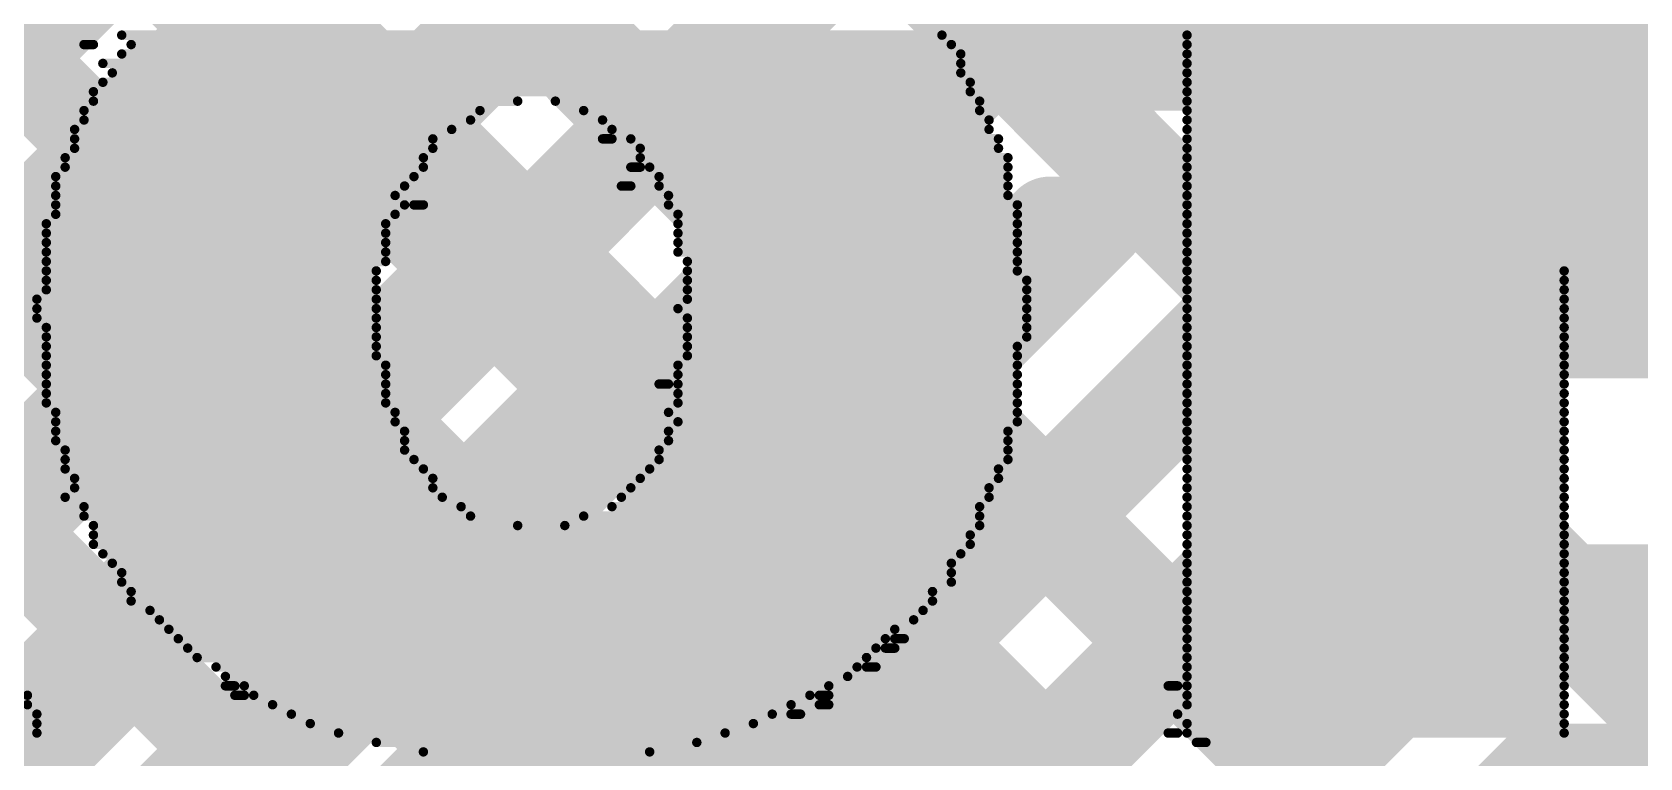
# Model space of a CAD drawing. Header units: millimetres. Extents: x -0.33 to 3.26, y -0.12 to 2.83.
# Drawn here: x 0.9785 to 1.149, y 1.0254 to 1.1023 of the extents above; entities that cross this region are included whole.
import ezdxf

# ---------------------------------------------------------------- set-up
doc = ezdxf.new("R2010")
doc.units = ezdxf.units.MM
doc.header["$MEASUREMENT"] = 0
for name, color, linetype in [('BottomLayer', 5, 'Continuous'), ('TopLayer', 1, 'Continuous'), ('TopOverlay', 2, 'Continuous')]:
    doc.layers.add(name, color=color, linetype=linetype)

msp = doc.modelspace()

# ---------------------------------------------------------------- linework, layer by layer
at = {"layer": 'BottomLayer'}
for points, const_width in [([(0.96554, 1.09), (1.02735, 1.15181)], 0.012), ([(0.6781, 0.7531), (1.051, 1.126)], 0.012), ([(0.61254, 0.659), (1.06154, 1.108)], 0.01), ([(0.69086, 0.7404), (1.05846, 1.108)], 0.01), ([(0.62, 0.641), (1.079, 1.1)], 0.012), ([(1.079, 1.1), (1.405, 1.1)], 0.012), ([(0.45772, 0.44817), (1.09154, 1.082)], 0.01), ([(0.63275, 0.6283), (1.08646, 1.082)], 0.01), ([(1.08646, 1.082), (1.09154, 1.082)], 0.01), ([(1.08126, 1.0768), (1.0838, 1.07426)], 0.01), ([(0.46517, 0.43017), (1.1066, 1.0716)], 0.012), ([(1.1066, 1.0716), (1.2954, 1.0716)], 0.012), ([(1.06712, 1.06266), (1.06966, 1.06012)], 0.01), ([(0.47792, 0.41747), (1.11405, 1.0536)], 0.01), ([(0.5693, 0.50575), (1.11714, 1.0536)], 0.01), ([(1.11405, 1.0536), (1.11714, 1.0536)], 0.01), ([(1.05298, 1.04852), (1.05552, 1.04598)], 0.01), ([(0.582, 0.493), (1.131, 1.042)], 0.012), ([(1.131, 1.042), (1.267, 1.042)], 0.012), ([(1.03883, 1.03438), (1.04138, 1.03183)], 0.01), ([(0.6, 0.48554), (1.13846, 1.024)], 0.01), ([(1.13846, 1.024), (1.25133, 1.024)], 0.01), ([(1.13626, 1.0218), (1.25135, 0.90672)], 0.01)]:
    msp.add_lwpolyline(points, dxfattribs=dict(at, const_width=const_width))
for points, const_width in [([(1.076, 1.1, 1), (1.082, 1.1, 1)], 0.006), ([(1.076, 1.1, 1), (1.082, 1.1, 1)], 0.006), ([(1.08396, 1.082, 1), (1.08896, 1.082, 1)], 0.005), ([(1.08396, 1.082, 1), (1.08896, 1.082, 1)], 0.005), ([(1.08904, 1.082, 1), (1.09404, 1.082, 1)], 0.005), ([(1.08904, 1.082, 1), (1.09404, 1.082, 1)], 0.005), ([(1.07876, 1.0768, 1), (1.08376, 1.0768, 1)], 0.005), ([(1.0813, 1.07426, 1), (1.0863, 1.07426, 1)], 0.005), ([(1.1036, 1.0716, 1), (1.1096, 1.0716, 1)], 0.006), ([(1.1036, 1.0716, 1), (1.1096, 1.0716, 1)], 0.006), ([(1.06462, 1.06266, 1), (1.06962, 1.06266, 1)], 0.005), ([(1.06716, 1.06012, 1), (1.07216, 1.06012, 1)], 0.005), ([(1.11155, 1.0536, 1), (1.11655, 1.0536, 1)], 0.005), ([(1.11155, 1.0536, 1), (1.11655, 1.0536, 1)], 0.005), ([(1.11464, 1.0536, 1), (1.11964, 1.0536, 1)], 0.005), ([(1.11464, 1.0536, 1), (1.11964, 1.0536, 1)], 0.005), ([(1.05048, 1.04852, 1), (1.05548, 1.04852, 1)], 0.005), ([(1.05302, 1.04598, 1), (1.05802, 1.04598, 1)], 0.005), ([(1.128, 1.042, 1), (1.134, 1.042, 1)], 0.006), ([(1.128, 1.042, 1), (1.134, 1.042, 1)], 0.006), ([(1.03633, 1.03438, 1), (1.04133, 1.03438, 1)], 0.005), ([(1.03888, 1.03183, 1), (1.04388, 1.03183, 1)], 0.005), ([(1.13596, 1.024, 1), (1.14096, 1.024, 1)], 0.005), ([(1.13596, 1.024, 1), (1.14096, 1.024, 1)], 0.005), ([(1.13376, 1.0218, 1), (1.13876, 1.0218, 1)], 0.005)]:
    msp.add_lwpolyline(points, format="xyb", close=True, dxfattribs=dict(at, const_width=const_width))
at = {"layer": 'TopLayer'}
for points, const_width in [([(0.717, 1.38449), (1.27243, 0.82906)], 0.01), ([(0.717, 1.35903), (1.24803, 0.828)], 0.01), ([(0.717, 1.33358), (1.22258, 0.828)], 0.01), ([(0.717, 1.30812), (1.19712, 0.828)], 0.01), ([(0.717, 1.28267), (1.17167, 0.828)], 0.01), ([(1.01567, 1.23856), (1.219, 1.03522)], 0.01), ([(1.01567, 1.23579), (1.219, 1.03246)], 0.01), ([(0.99767, 1.22833), (1.301, 0.925)], 0.012), ([(0.941, 1.196), (1.263, 0.874)], 0.012), ([(0.994, 1.189), (1.28419, 0.89881)], 0.012), ([(0.9283, 1.18325), (1.25025, 0.8613)], 0.01), ([(1.15018, 1.10127), (1.219, 1.17009)], 0.01), ([(0.52022, 0.6495), (0.99113, 1.12041)], 0.01), ([(0.54568, 0.6495), (1.00386, 1.10768)], 0.01), ([(0.57113, 0.6495), (1.01659, 1.09496)], 0.01), ([(0.59659, 0.6495), (1.02932, 1.08223)], 0.01), ([(0.62204, 0.6495), (1.04204, 1.0695)], 0.01), ([(0.66291, 0.66491), (1.05477, 1.05677)], 0.01), ([(0.66291, 0.66491), (1.05477, 1.05677)], 0.01), ([(0.68854, 0.66508), (1.0675, 1.04404)], 0.01), ([(0.70464, 0.65572), (1.08023, 1.03132)], 0.01)]:
    msp.add_lwpolyline(points, dxfattribs=dict(at, const_width=const_width))
at = {"layer": 'TopLayer', "const_width": 0.005}
for points in [[(1.14768, 1.10127, 1), (1.15268, 1.10127, 1)], [(1.01409, 1.09496, 1), (1.01909, 1.09496, 1)], [(1.02682, 1.08223, 1), (1.03182, 1.08223, 1)], [(1.03954, 1.0695, 1), (1.04454, 1.0695, 1)], [(1.05227, 1.05677, 1), (1.05727, 1.05677, 1)], [(1.05227, 1.05677, 1), (1.05727, 1.05677, 1)], [(1.065, 1.04404, 1), (1.07, 1.04404, 1)], [(1.07773, 1.03132, 1), (1.08273, 1.03132, 1)]]:
    msp.add_lwpolyline(points, format="xyb", close=True, dxfattribs=at)
at = {"layer": 'TopOverlay', "const_width": 0.001}
for points in [[(0.988, 1.102), (1.075, 1.102)], [(1.101, 1.102), (1.221, 1.102)], [(0.984, 1.101), (0.985, 1.101)], [(0.988, 1.1), (1.077, 1.1)], [(0.989, 1.101), (1.076, 1.101)], [(1.101, 1.101), (1.221, 1.101)], [(1.101, 1.1), (1.221, 1.1)], [(0.986, 1.099), (1.077, 1.099)], [(0.987, 1.098), (1.077, 1.098)], [(1.101, 1.099), (1.221, 1.099)], [(1.101, 1.098), (1.221, 1.098)], [(0.985, 1.096), (1.078, 1.096)], [(0.986, 1.097), (1.078, 1.097)], [(1.101, 1.097), (1.221, 1.097)], [(1.101, 1.096), (1.221, 1.096)], [(0.985, 1.095), (1.03, 1.095)], [(1.034, 1.095), (1.079, 1.095)], [(1.101, 1.095), (1.221, 1.095)], [(0.984, 1.094), (1.026, 1.094)], [(0.984, 1.093), (1.025, 1.093)], [(1.037, 1.094), (1.079, 1.094)], [(1.039, 1.093), (1.08, 1.093)], [(1.101, 1.094), (1.221, 1.094)], [(1.101, 1.093), (1.221, 1.093)], [(0.983, 1.092), (1.023, 1.092)], [(0.983, 1.091), (1.021, 1.091)], [(1.039, 1.091), (1.04, 1.091)], [(1.04, 1.092), (1.08, 1.092)], [(1.042, 1.091), (1.081, 1.091)], [(1.101, 1.092), (1.221, 1.092)], [(1.101, 1.091), (1.221, 1.091)], [(0.983, 1.09), (1.021, 1.09)], [(1.043, 1.09), (1.081, 1.09)], [(1.101, 1.09), (1.221, 1.09)], [(0.982, 1.089), (1.02, 1.089)], [(0.982, 1.088), (1.02, 1.088)], [(1.042, 1.088), (1.043, 1.088)], [(1.043, 1.089), (1.082, 1.089)], [(1.044, 1.088), (1.082, 1.088)], [(1.101, 1.089), (1.221, 1.089)], [(1.101, 1.088), (1.221, 1.088)], [(0.981, 1.087), (1.019, 1.087)], [(0.981, 1.086), (1.018, 1.086)], [(1.041, 1.086), (1.042, 1.086)], [(1.045, 1.087), (1.082, 1.087)], [(1.045, 1.086), (1.082, 1.086)], [(1.101, 1.087), (1.221, 1.087)], [(1.101, 1.086), (1.221, 1.086)], [(0.981, 1.085), (1.017, 1.085)], [(1.046, 1.085), (1.082, 1.085)], [(1.101, 1.085), (1.221, 1.085)], [(0.981, 1.084), (1.018, 1.084)], [(0.981, 1.083), (1.017, 1.083)], [(1.019, 1.084), (1.02, 1.084)], [(1.046, 1.084), (1.083, 1.084)], [(1.047, 1.083), (1.083, 1.083)], [(1.101, 1.084), (1.221, 1.084)], [(1.101, 1.083), (1.221, 1.083)], [(0.98, 1.082), (1.016, 1.082)], [(0.98, 1.081), (1.016, 1.081)], [(1.047, 1.082), (1.083, 1.082)], [(1.047, 1.081), (1.083, 1.081)], [(1.101, 1.082), (1.221, 1.082)], [(1.101, 1.081), (1.221, 1.081)], [(0.98, 1.08), (1.016, 1.08)], [(0.98, 1.079), (1.016, 1.079)], [(1.047, 1.08), (1.083, 1.08)], [(1.047, 1.079), (1.083, 1.079)], [(1.101, 1.08), (1.221, 1.08)], [(1.101, 1.079), (1.221, 1.079)], [(0.98, 1.078), (1.016, 1.078)], [(1.048, 1.078), (1.083, 1.078)], [(1.101, 1.078), (1.221, 1.078)], [(0.98, 1.077), (1.015, 1.077)], [(0.98, 1.076), (1.015, 1.076)], [(1.048, 1.077), (1.083, 1.077)], [(1.048, 1.076), (1.084, 1.076)], [(1.101, 1.077), (1.141, 1.077)], [(1.101, 1.076), (1.141, 1.076)], [(0.979, 1.074), (1.015, 1.074)], [(0.98, 1.075), (1.015, 1.075)], [(1.048, 1.075), (1.084, 1.075)], [(1.048, 1.074), (1.084, 1.074)], [(1.101, 1.075), (1.141, 1.075)], [(1.101, 1.074), (1.141, 1.074)], [(0.979, 1.073), (1.015, 1.073)], [(1.047, 1.073), (1.084, 1.073)], [(1.101, 1.073), (1.141, 1.073)], [(0.979, 1.072), (1.015, 1.072)], [(0.98, 1.071), (1.015, 1.071)], [(1.048, 1.072), (1.084, 1.072)], [(1.048, 1.071), (1.084, 1.071)], [(1.101, 1.072), (1.141, 1.072)], [(1.101, 1.071), (1.141, 1.071)], [(0.98, 1.07), (1.015, 1.07)], [(0.98, 1.069), (1.015, 1.069)], [(1.048, 1.07), (1.084, 1.07)], [(1.048, 1.069), (1.083, 1.069)], [(1.101, 1.07), (1.141, 1.07)], [(1.101, 1.069), (1.141, 1.069)], [(0.98, 1.068), (1.015, 1.068)], [(1.048, 1.068), (1.083, 1.068)], [(1.101, 1.068), (1.141, 1.068)], [(0.98, 1.067), (1.016, 1.067)], [(0.98, 1.066), (1.016, 1.066)], [(1.047, 1.067), (1.083, 1.067)], [(1.047, 1.066), (1.083, 1.066)], [(1.101, 1.067), (1.141, 1.067)], [(1.101, 1.066), (1.141, 1.066)], [(0.98, 1.065), (1.016, 1.065)], [(0.98, 1.064), (1.016, 1.064)], [(1.045, 1.065), (1.046, 1.065)], [(1.047, 1.065), (1.083, 1.065)], [(1.047, 1.064), (1.083, 1.064)], [(1.101, 1.065), (1.141, 1.065)], [(1.101, 1.064), (1.141, 1.064)], [(0.98, 1.063), (1.016, 1.063)], [(0.981, 1.062), (1.017, 1.062)], [(1.046, 1.062), (1.083, 1.062)], [(1.047, 1.063), (1.083, 1.063)], [(1.101, 1.063), (1.141, 1.063)], [(1.101, 1.062), (1.141, 1.062)], [(0.981, 1.061), (1.017, 1.061)], [(1.047, 1.061), (1.083, 1.061)], [(1.101, 1.061), (1.141, 1.061)], [(0.981, 1.06), (1.018, 1.06)], [(0.981, 1.059), (1.018, 1.059)], [(1.046, 1.06), (1.082, 1.06)], [(1.046, 1.059), (1.082, 1.059)], [(1.101, 1.06), (1.141, 1.06)], [(1.101, 1.059), (1.141, 1.059)], [(0.982, 1.058), (1.018, 1.058)], [(0.982, 1.057), (1.019, 1.057)], [(1.045, 1.058), (1.082, 1.058)], [(1.045, 1.057), (1.082, 1.057)], [(1.101, 1.058), (1.141, 1.058)], [(1.101, 1.057), (1.141, 1.057)], [(0.982, 1.056), (1.02, 1.056)], [(1.044, 1.056), (1.081, 1.056)], [(1.101, 1.056), (1.141, 1.056)], [(0.983, 1.055), (1.021, 1.055)], [(0.983, 1.054), (1.021, 1.054)], [(1.042, 1.054), (1.08, 1.054)], [(1.043, 1.055), (1.081, 1.055)], [(1.101, 1.055), (1.141, 1.055)], [(1.101, 1.054), (1.141, 1.054)], [(0.982, 1.053), (1.022, 1.053)], [(0.984, 1.052), (1.024, 1.052)], [(1.04, 1.052), (1.079, 1.052)], [(1.041, 1.053), (1.08, 1.053)], [(1.101, 1.053), (1.141, 1.053)], [(1.101, 1.052), (1.141, 1.052)], [(0.984, 1.051), (1.025, 1.051)], [(0.985, 1.05), (1.03, 1.05)], [(1.035, 1.05), (1.079, 1.05)], [(1.037, 1.051), (1.079, 1.051)], [(1.101, 1.051), (1.141, 1.051)], [(1.101, 1.05), (1.141, 1.05)], [(0.985, 1.049), (1.078, 1.049)], [(1.101, 1.049), (1.141, 1.049)], [(0.985, 1.048), (1.078, 1.048)], [(0.986, 1.047), (1.077, 1.047)], [(1.101, 1.048), (1.141, 1.048)], [(1.101, 1.047), (1.141, 1.047)], [(0.987, 1.046), (1.076, 1.046)], [(0.988, 1.045), (1.076, 1.045)], [(1.101, 1.046), (1.141, 1.046)], [(1.101, 1.045), (1.141, 1.045)], [(0.988, 1.044), (1.076, 1.044)], [(1.101, 1.044), (1.141, 1.044)], [(0.989, 1.043), (1.074, 1.043)], [(0.989, 1.042), (1.074, 1.042)], [(1.101, 1.043), (1.141, 1.043)], [(1.101, 1.042), (1.141, 1.042)], [(0.991, 1.041), (1.073, 1.041)], [(0.992, 1.04), (1.072, 1.04)], [(1.101, 1.041), (1.141, 1.041)], [(1.101, 1.04), (1.141, 1.04)], [(0.993, 1.039), (1.07, 1.039)], [(1.101, 1.039), (1.141, 1.039)], [(0.994, 1.038), (1.069, 1.038)], [(0.995, 1.037), (1.068, 1.037)], [(1.069, 1.037), (1.07, 1.037)], [(1.07, 1.038), (1.071, 1.038)], [(1.101, 1.038), (1.141, 1.038)], [(1.101, 1.037), (1.141, 1.037)], [(0.996, 1.036), (1.067, 1.036)], [(0.998, 1.035), (1.066, 1.035)], [(1.067, 1.035), (1.068, 1.035)], [(1.101, 1.036), (1.141, 1.036)], [(1.101, 1.035), (1.141, 1.035)], [(0.999, 1.034), (1.065, 1.034)], [(0.999, 1.033), (1, 1.033)], [(1.001, 1.033), (1.063, 1.033)], [(1.099, 1.033), (1.1, 1.033)], [(1.101, 1.034), (1.141, 1.034)], [(1.101, 1.033), (1.141, 1.033)], [(0.933, 1.032), (0.978, 1.032)], [(1, 1.032), (1.001, 1.032)], [(1.002, 1.032), (1.061, 1.032)], [(1.062, 1.032), (1.063, 1.032)], [(1.101, 1.032), (1.141, 1.032)], [(0.932, 1.031), (0.978, 1.031)], [(0.934, 1.03), (0.979, 1.03)], [(1.004, 1.031), (1.059, 1.031)], [(1.006, 1.03), (1.057, 1.03)], [(1.059, 1.03), (1.06, 1.03)], [(1.062, 1.031), (1.063, 1.031)], [(1.1, 1.03), (1.141, 1.03)], [(1.101, 1.031), (1.141, 1.031)], [(0.934, 1.029), (0.979, 1.029)], [(0.935, 1.028), (0.979, 1.028)], [(1.008, 1.029), (1.055, 1.029)], [(1.011, 1.028), (1.052, 1.028)], [(1.099, 1.028), (1.1, 1.028)], [(1.101, 1.029), (1.141, 1.029)], [(1.101, 1.028), (1.141, 1.028)], [(1.015, 1.027), (1.049, 1.027)], [(1.102, 1.027), (1.103, 1.027)], [(1.02, 1.026), (1.044, 1.026)]]:
    msp.add_lwpolyline(points, dxfattribs=at)
at = {"layer": 'TopOverlay', "const_width": 0.0005}
for points in [[(0.98775, 1.102, 1), (0.98825, 1.102, 1)], [(1.07475, 1.102, 1), (1.07525, 1.102, 1)], [(1.10075, 1.102, 1), (1.10125, 1.102, 1)], [(0.98375, 1.101, 1), (0.98425, 1.101, 1)], [(0.98475, 1.101, 1), (0.98525, 1.101, 1)], [(0.98775, 1.1, 1), (0.98825, 1.1, 1)], [(0.98875, 1.101, 1), (0.98925, 1.101, 1)], [(1.07575, 1.101, 1), (1.07625, 1.101, 1)], [(1.07675, 1.1, 1), (1.07725, 1.1, 1)], [(1.10075, 1.101, 1), (1.10125, 1.101, 1)], [(1.10075, 1.1, 1), (1.10125, 1.1, 1)], [(0.98575, 1.099, 1), (0.98625, 1.099, 1)], [(0.98675, 1.098, 1), (0.98725, 1.098, 1)], [(1.07675, 1.099, 1), (1.07725, 1.099, 1)], [(1.07675, 1.098, 1), (1.07725, 1.098, 1)], [(1.10075, 1.099, 1), (1.10125, 1.099, 1)], [(1.10075, 1.098, 1), (1.10125, 1.098, 1)], [(0.98475, 1.096, 1), (0.98525, 1.096, 1)], [(0.98575, 1.097, 1), (0.98625, 1.097, 1)], [(1.07775, 1.097, 1), (1.07825, 1.097, 1)], [(1.07775, 1.096, 1), (1.07825, 1.096, 1)], [(1.10075, 1.097, 1), (1.10125, 1.097, 1)], [(1.10075, 1.096, 1), (1.10125, 1.096, 1)], [(0.98475, 1.095, 1), (0.98525, 1.095, 1)], [(1.02975, 1.095, 1), (1.03025, 1.095, 1)], [(1.03375, 1.095, 1), (1.03425, 1.095, 1)], [(1.07875, 1.095, 1), (1.07925, 1.095, 1)], [(1.10075, 1.095, 1), (1.10125, 1.095, 1)], [(0.98375, 1.094, 1), (0.98425, 1.094, 1)], [(0.98375, 1.093, 1), (0.98425, 1.093, 1)], [(1.02475, 1.093, 1), (1.02525, 1.093, 1)], [(1.02575, 1.094, 1), (1.02625, 1.094, 1)], [(1.03675, 1.094, 1), (1.03725, 1.094, 1)], [(1.03875, 1.093, 1), (1.03925, 1.093, 1)], [(1.07875, 1.094, 1), (1.07925, 1.094, 1)], [(1.07975, 1.093, 1), (1.08025, 1.093, 1)], [(1.10075, 1.094, 1), (1.10125, 1.094, 1)], [(1.10075, 1.093, 1), (1.10125, 1.093, 1)], [(0.98275, 1.092, 1), (0.98325, 1.092, 1)], [(0.98275, 1.091, 1), (0.98325, 1.091, 1)], [(1.02075, 1.091, 1), (1.02125, 1.091, 1)], [(1.02275, 1.092, 1), (1.02325, 1.092, 1)], [(1.03875, 1.091, 1), (1.03925, 1.091, 1)], [(1.03975, 1.092, 1), (1.04025, 1.092, 1)], [(1.03975, 1.091, 1), (1.04025, 1.091, 1)], [(1.04175, 1.091, 1), (1.04225, 1.091, 1)], [(1.07975, 1.092, 1), (1.08025, 1.092, 1)], [(1.08075, 1.091, 1), (1.08125, 1.091, 1)], [(1.10075, 1.092, 1), (1.10125, 1.092, 1)], [(1.10075, 1.091, 1), (1.10125, 1.091, 1)], [(0.98275, 1.09, 1), (0.98325, 1.09, 1)], [(1.02075, 1.09, 1), (1.02125, 1.09, 1)], [(1.04275, 1.09, 1), (1.04325, 1.09, 1)], [(1.08075, 1.09, 1), (1.08125, 1.09, 1)], [(1.10075, 1.09, 1), (1.10125, 1.09, 1)], [(0.98175, 1.089, 1), (0.98225, 1.089, 1)], [(0.98175, 1.088, 1), (0.98225, 1.088, 1)], [(1.01975, 1.089, 1), (1.02025, 1.089, 1)], [(1.01975, 1.088, 1), (1.02025, 1.088, 1)], [(1.04175, 1.088, 1), (1.04225, 1.088, 1)], [(1.04275, 1.089, 1), (1.04325, 1.089, 1)], [(1.04275, 1.088, 1), (1.04325, 1.088, 1)], [(1.04375, 1.088, 1), (1.04425, 1.088, 1)], [(1.08175, 1.089, 1), (1.08225, 1.089, 1)], [(1.08175, 1.088, 1), (1.08225, 1.088, 1)], [(1.10075, 1.089, 1), (1.10125, 1.089, 1)], [(1.10075, 1.088, 1), (1.10125, 1.088, 1)], [(0.98075, 1.087, 1), (0.98125, 1.087, 1)], [(0.98075, 1.086, 1), (0.98125, 1.086, 1)], [(1.01775, 1.086, 1), (1.01825, 1.086, 1)], [(1.01875, 1.087, 1), (1.01925, 1.087, 1)], [(1.04075, 1.086, 1), (1.04125, 1.086, 1)], [(1.04175, 1.086, 1), (1.04225, 1.086, 1)], [(1.04475, 1.087, 1), (1.04525, 1.087, 1)], [(1.04475, 1.086, 1), (1.04525, 1.086, 1)], [(1.08175, 1.087, 1), (1.08225, 1.087, 1)], [(1.08175, 1.086, 1), (1.08225, 1.086, 1)], [(1.10075, 1.087, 1), (1.10125, 1.087, 1)], [(1.10075, 1.086, 1), (1.10125, 1.086, 1)], [(0.98075, 1.085, 1), (0.98125, 1.085, 1)], [(1.01675, 1.085, 1), (1.01725, 1.085, 1)], [(1.04575, 1.085, 1), (1.04625, 1.085, 1)], [(1.08175, 1.085, 1), (1.08225, 1.085, 1)], [(1.10075, 1.085, 1), (1.10125, 1.085, 1)], [(0.98075, 1.084, 1), (0.98125, 1.084, 1)], [(0.98075, 1.083, 1), (0.98125, 1.083, 1)], [(1.01675, 1.083, 1), (1.01725, 1.083, 1)], [(1.01775, 1.084, 1), (1.01825, 1.084, 1)], [(1.01875, 1.084, 1), (1.01925, 1.084, 1)], [(1.01975, 1.084, 1), (1.02025, 1.084, 1)], [(1.04575, 1.084, 1), (1.04625, 1.084, 1)], [(1.04675, 1.083, 1), (1.04725, 1.083, 1)], [(1.08275, 1.084, 1), (1.08325, 1.084, 1)], [(1.08275, 1.083, 1), (1.08325, 1.083, 1)], [(1.10075, 1.084, 1), (1.10125, 1.084, 1)], [(1.10075, 1.083, 1), (1.10125, 1.083, 1)], [(0.97975, 1.082, 1), (0.98025, 1.082, 1)], [(0.97975, 1.081, 1), (0.98025, 1.081, 1)], [(1.01575, 1.082, 1), (1.01625, 1.082, 1)], [(1.01575, 1.081, 1), (1.01625, 1.081, 1)], [(1.04675, 1.082, 1), (1.04725, 1.082, 1)], [(1.04675, 1.081, 1), (1.04725, 1.081, 1)], [(1.08275, 1.082, 1), (1.08325, 1.082, 1)], [(1.08275, 1.081, 1), (1.08325, 1.081, 1)], [(1.10075, 1.082, 1), (1.10125, 1.082, 1)], [(1.10075, 1.081, 1), (1.10125, 1.081, 1)], [(0.97975, 1.08, 1), (0.98025, 1.08, 1)], [(0.97975, 1.079, 1), (0.98025, 1.079, 1)], [(1.01575, 1.08, 1), (1.01625, 1.08, 1)], [(1.01575, 1.079, 1), (1.01625, 1.079, 1)], [(1.04675, 1.08, 1), (1.04725, 1.08, 1)], [(1.04675, 1.079, 1), (1.04725, 1.079, 1)], [(1.08275, 1.08, 1), (1.08325, 1.08, 1)], [(1.08275, 1.079, 1), (1.08325, 1.079, 1)], [(1.10075, 1.08, 1), (1.10125, 1.08, 1)], [(1.10075, 1.079, 1), (1.10125, 1.079, 1)], [(0.97975, 1.078, 1), (0.98025, 1.078, 1)], [(1.01575, 1.078, 1), (1.01625, 1.078, 1)], [(1.04775, 1.078, 1), (1.04825, 1.078, 1)], [(1.08275, 1.078, 1), (1.08325, 1.078, 1)], [(1.10075, 1.078, 1), (1.10125, 1.078, 1)], [(0.97975, 1.077, 1), (0.98025, 1.077, 1)], [(0.97975, 1.076, 1), (0.98025, 1.076, 1)], [(1.01475, 1.077, 1), (1.01525, 1.077, 1)], [(1.01475, 1.076, 1), (1.01525, 1.076, 1)], [(1.04775, 1.077, 1), (1.04825, 1.077, 1)], [(1.04775, 1.076, 1), (1.04825, 1.076, 1)], [(1.08275, 1.077, 1), (1.08325, 1.077, 1)], [(1.08375, 1.076, 1), (1.08425, 1.076, 1)], [(1.10075, 1.077, 1), (1.10125, 1.077, 1)], [(1.10075, 1.076, 1), (1.10125, 1.076, 1)], [(1.14075, 1.077, 1), (1.14125, 1.077, 1)], [(1.14075, 1.076, 1), (1.14125, 1.076, 1)], [(0.97875, 1.074, 1), (0.97925, 1.074, 1)], [(0.97975, 1.075, 1), (0.98025, 1.075, 1)], [(1.01475, 1.075, 1), (1.01525, 1.075, 1)], [(1.01475, 1.074, 1), (1.01525, 1.074, 1)], [(1.04775, 1.075, 1), (1.04825, 1.075, 1)], [(1.04775, 1.074, 1), (1.04825, 1.074, 1)], [(1.08375, 1.075, 1), (1.08425, 1.075, 1)], [(1.08375, 1.074, 1), (1.08425, 1.074, 1)], [(1.10075, 1.075, 1), (1.10125, 1.075, 1)], [(1.10075, 1.074, 1), (1.10125, 1.074, 1)], [(1.14075, 1.075, 1), (1.14125, 1.075, 1)], [(1.14075, 1.074, 1), (1.14125, 1.074, 1)], [(0.97875, 1.073, 1), (0.97925, 1.073, 1)], [(1.01475, 1.073, 1), (1.01525, 1.073, 1)], [(1.04675, 1.073, 1), (1.04725, 1.073, 1)], [(1.08375, 1.073, 1), (1.08425, 1.073, 1)], [(1.10075, 1.073, 1), (1.10125, 1.073, 1)], [(1.14075, 1.073, 1), (1.14125, 1.073, 1)], [(0.97875, 1.072, 1), (0.97925, 1.072, 1)], [(0.97975, 1.071, 1), (0.98025, 1.071, 1)], [(1.01475, 1.072, 1), (1.01525, 1.072, 1)], [(1.01475, 1.071, 1), (1.01525, 1.071, 1)], [(1.04775, 1.072, 1), (1.04825, 1.072, 1)], [(1.04775, 1.071, 1), (1.04825, 1.071, 1)], [(1.08375, 1.072, 1), (1.08425, 1.072, 1)], [(1.08375, 1.071, 1), (1.08425, 1.071, 1)], [(1.10075, 1.072, 1), (1.10125, 1.072, 1)], [(1.10075, 1.071, 1), (1.10125, 1.071, 1)], [(1.14075, 1.072, 1), (1.14125, 1.072, 1)], [(1.14075, 1.071, 1), (1.14125, 1.071, 1)], [(0.97975, 1.07, 1), (0.98025, 1.07, 1)], [(0.97975, 1.069, 1), (0.98025, 1.069, 1)], [(1.01475, 1.07, 1), (1.01525, 1.07, 1)], [(1.01475, 1.069, 1), (1.01525, 1.069, 1)], [(1.04775, 1.07, 1), (1.04825, 1.07, 1)], [(1.04775, 1.069, 1), (1.04825, 1.069, 1)], [(1.08275, 1.069, 1), (1.08325, 1.069, 1)], [(1.08375, 1.07, 1), (1.08425, 1.07, 1)], [(1.10075, 1.07, 1), (1.10125, 1.07, 1)], [(1.10075, 1.069, 1), (1.10125, 1.069, 1)], [(1.14075, 1.07, 1), (1.14125, 1.07, 1)], [(1.14075, 1.069, 1), (1.14125, 1.069, 1)], [(0.97975, 1.068, 1), (0.98025, 1.068, 1)], [(1.01475, 1.068, 1), (1.01525, 1.068, 1)], [(1.04775, 1.068, 1), (1.04825, 1.068, 1)], [(1.08275, 1.068, 1), (1.08325, 1.068, 1)], [(1.10075, 1.068, 1), (1.10125, 1.068, 1)], [(1.14075, 1.068, 1), (1.14125, 1.068, 1)], [(0.97975, 1.067, 1), (0.98025, 1.067, 1)], [(0.97975, 1.066, 1), (0.98025, 1.066, 1)], [(1.01575, 1.067, 1), (1.01625, 1.067, 1)], [(1.01575, 1.066, 1), (1.01625, 1.066, 1)], [(1.04675, 1.067, 1), (1.04725, 1.067, 1)], [(1.04675, 1.066, 1), (1.04725, 1.066, 1)], [(1.08275, 1.067, 1), (1.08325, 1.067, 1)], [(1.08275, 1.066, 1), (1.08325, 1.066, 1)], [(1.10075, 1.067, 1), (1.10125, 1.067, 1)], [(1.10075, 1.066, 1), (1.10125, 1.066, 1)], [(1.14075, 1.067, 1), (1.14125, 1.067, 1)], [(1.14075, 1.066, 1), (1.14125, 1.066, 1)], [(0.97975, 1.065, 1), (0.98025, 1.065, 1)], [(0.97975, 1.064, 1), (0.98025, 1.064, 1)], [(1.01575, 1.065, 1), (1.01625, 1.065, 1)], [(1.01575, 1.064, 1), (1.01625, 1.064, 1)], [(1.04475, 1.065, 1), (1.04525, 1.065, 1)], [(1.04575, 1.065, 1), (1.04625, 1.065, 1)], [(1.04675, 1.065, 1), (1.04725, 1.065, 1)], [(1.04675, 1.064, 1), (1.04725, 1.064, 1)], [(1.08275, 1.065, 1), (1.08325, 1.065, 1)], [(1.08275, 1.064, 1), (1.08325, 1.064, 1)], [(1.10075, 1.065, 1), (1.10125, 1.065, 1)], [(1.10075, 1.064, 1), (1.10125, 1.064, 1)], [(1.14075, 1.065, 1), (1.14125, 1.065, 1)], [(1.14075, 1.064, 1), (1.14125, 1.064, 1)], [(0.97975, 1.063, 1), (0.98025, 1.063, 1)], [(0.98075, 1.062, 1), (0.98125, 1.062, 1)], [(1.01575, 1.063, 1), (1.01625, 1.063, 1)], [(1.01675, 1.062, 1), (1.01725, 1.062, 1)], [(1.04575, 1.062, 1), (1.04625, 1.062, 1)], [(1.04675, 1.063, 1), (1.04725, 1.063, 1)], [(1.08275, 1.063, 1), (1.08325, 1.063, 1)], [(1.08275, 1.062, 1), (1.08325, 1.062, 1)], [(1.10075, 1.063, 1), (1.10125, 1.063, 1)], [(1.10075, 1.062, 1), (1.10125, 1.062, 1)], [(1.14075, 1.063, 1), (1.14125, 1.063, 1)], [(1.14075, 1.062, 1), (1.14125, 1.062, 1)], [(0.98075, 1.061, 1), (0.98125, 1.061, 1)], [(1.01675, 1.061, 1), (1.01725, 1.061, 1)], [(1.04675, 1.061, 1), (1.04725, 1.061, 1)], [(1.08275, 1.061, 1), (1.08325, 1.061, 1)], [(1.10075, 1.061, 1), (1.10125, 1.061, 1)], [(1.14075, 1.061, 1), (1.14125, 1.061, 1)], [(0.98075, 1.06, 1), (0.98125, 1.06, 1)], [(0.98075, 1.059, 1), (0.98125, 1.059, 1)], [(1.01775, 1.06, 1), (1.01825, 1.06, 1)], [(1.01775, 1.059, 1), (1.01825, 1.059, 1)], [(1.04575, 1.06, 1), (1.04625, 1.06, 1)], [(1.04575, 1.059, 1), (1.04625, 1.059, 1)], [(1.08175, 1.06, 1), (1.08225, 1.06, 1)], [(1.08175, 1.059, 1), (1.08225, 1.059, 1)], [(1.10075, 1.06, 1), (1.10125, 1.06, 1)], [(1.10075, 1.059, 1), (1.10125, 1.059, 1)], [(1.14075, 1.06, 1), (1.14125, 1.06, 1)], [(1.14075, 1.059, 1), (1.14125, 1.059, 1)], [(0.98175, 1.058, 1), (0.98225, 1.058, 1)], [(0.98175, 1.057, 1), (0.98225, 1.057, 1)], [(1.01775, 1.058, 1), (1.01825, 1.058, 1)], [(1.01875, 1.057, 1), (1.01925, 1.057, 1)], [(1.04475, 1.058, 1), (1.04525, 1.058, 1)], [(1.04475, 1.057, 1), (1.04525, 1.057, 1)], [(1.08175, 1.058, 1), (1.08225, 1.058, 1)], [(1.08175, 1.057, 1), (1.08225, 1.057, 1)], [(1.10075, 1.058, 1), (1.10125, 1.058, 1)], [(1.10075, 1.057, 1), (1.10125, 1.057, 1)], [(1.14075, 1.058, 1), (1.14125, 1.058, 1)], [(1.14075, 1.057, 1), (1.14125, 1.057, 1)], [(0.98175, 1.056, 1), (0.98225, 1.056, 1)], [(1.01975, 1.056, 1), (1.02025, 1.056, 1)], [(1.04375, 1.056, 1), (1.04425, 1.056, 1)], [(1.08075, 1.056, 1), (1.08125, 1.056, 1)], [(1.10075, 1.056, 1), (1.10125, 1.056, 1)], [(1.14075, 1.056, 1), (1.14125, 1.056, 1)], [(0.98275, 1.055, 1), (0.98325, 1.055, 1)], [(0.98275, 1.054, 1), (0.98325, 1.054, 1)], [(1.02075, 1.055, 1), (1.02125, 1.055, 1)], [(1.02075, 1.054, 1), (1.02125, 1.054, 1)], [(1.04175, 1.054, 1), (1.04225, 1.054, 1)], [(1.04275, 1.055, 1), (1.04325, 1.055, 1)], [(1.07975, 1.054, 1), (1.08025, 1.054, 1)], [(1.08075, 1.055, 1), (1.08125, 1.055, 1)], [(1.10075, 1.055, 1), (1.10125, 1.055, 1)], [(1.10075, 1.054, 1), (1.10125, 1.054, 1)], [(1.14075, 1.055, 1), (1.14125, 1.055, 1)], [(1.14075, 1.054, 1), (1.14125, 1.054, 1)], [(0.98175, 1.053, 1), (0.98225, 1.053, 1)], [(0.98375, 1.052, 1), (0.98425, 1.052, 1)], [(1.02175, 1.053, 1), (1.02225, 1.053, 1)], [(1.02375, 1.052, 1), (1.02425, 1.052, 1)], [(1.03975, 1.052, 1), (1.04025, 1.052, 1)], [(1.04075, 1.053, 1), (1.04125, 1.053, 1)], [(1.07875, 1.052, 1), (1.07925, 1.052, 1)], [(1.07975, 1.053, 1), (1.08025, 1.053, 1)], [(1.10075, 1.053, 1), (1.10125, 1.053, 1)], [(1.10075, 1.052, 1), (1.10125, 1.052, 1)], [(1.14075, 1.053, 1), (1.14125, 1.053, 1)], [(1.14075, 1.052, 1), (1.14125, 1.052, 1)], [(0.98375, 1.051, 1), (0.98425, 1.051, 1)], [(0.98475, 1.05, 1), (0.98525, 1.05, 1)], [(1.02475, 1.051, 1), (1.02525, 1.051, 1)], [(1.02975, 1.05, 1), (1.03025, 1.05, 1)], [(1.03475, 1.05, 1), (1.03525, 1.05, 1)], [(1.03675, 1.051, 1), (1.03725, 1.051, 1)], [(1.07875, 1.051, 1), (1.07925, 1.051, 1)], [(1.07875, 1.05, 1), (1.07925, 1.05, 1)], [(1.10075, 1.051, 1), (1.10125, 1.051, 1)], [(1.10075, 1.05, 1), (1.10125, 1.05, 1)], [(1.14075, 1.051, 1), (1.14125, 1.051, 1)], [(1.14075, 1.05, 1), (1.14125, 1.05, 1)], [(0.98475, 1.049, 1), (0.98525, 1.049, 1)], [(1.07775, 1.049, 1), (1.07825, 1.049, 1)], [(1.10075, 1.049, 1), (1.10125, 1.049, 1)], [(1.14075, 1.049, 1), (1.14125, 1.049, 1)], [(0.98475, 1.048, 1), (0.98525, 1.048, 1)], [(0.98575, 1.047, 1), (0.98625, 1.047, 1)], [(1.07675, 1.047, 1), (1.07725, 1.047, 1)], [(1.07775, 1.048, 1), (1.07825, 1.048, 1)], [(1.10075, 1.048, 1), (1.10125, 1.048, 1)], [(1.10075, 1.047, 1), (1.10125, 1.047, 1)], [(1.14075, 1.048, 1), (1.14125, 1.048, 1)], [(1.14075, 1.047, 1), (1.14125, 1.047, 1)], [(0.98675, 1.046, 1), (0.98725, 1.046, 1)], [(0.98775, 1.045, 1), (0.98825, 1.045, 1)], [(1.07575, 1.046, 1), (1.07625, 1.046, 1)], [(1.07575, 1.045, 1), (1.07625, 1.045, 1)], [(1.10075, 1.046, 1), (1.10125, 1.046, 1)], [(1.10075, 1.045, 1), (1.10125, 1.045, 1)], [(1.14075, 1.046, 1), (1.14125, 1.046, 1)], [(1.14075, 1.045, 1), (1.14125, 1.045, 1)], [(0.98775, 1.044, 1), (0.98825, 1.044, 1)], [(1.07575, 1.044, 1), (1.07625, 1.044, 1)], [(1.10075, 1.044, 1), (1.10125, 1.044, 1)], [(1.14075, 1.044, 1), (1.14125, 1.044, 1)], [(0.98875, 1.043, 1), (0.98925, 1.043, 1)], [(0.98875, 1.042, 1), (0.98925, 1.042, 1)], [(1.07375, 1.043, 1), (1.07425, 1.043, 1)], [(1.07375, 1.042, 1), (1.07425, 1.042, 1)], [(1.10075, 1.043, 1), (1.10125, 1.043, 1)], [(1.10075, 1.042, 1), (1.10125, 1.042, 1)], [(1.14075, 1.043, 1), (1.14125, 1.043, 1)], [(1.14075, 1.042, 1), (1.14125, 1.042, 1)], [(0.99075, 1.041, 1), (0.99125, 1.041, 1)], [(0.99175, 1.04, 1), (0.99225, 1.04, 1)], [(1.07175, 1.04, 1), (1.07225, 1.04, 1)], [(1.07275, 1.041, 1), (1.07325, 1.041, 1)], [(1.10075, 1.041, 1), (1.10125, 1.041, 1)], [(1.10075, 1.04, 1), (1.10125, 1.04, 1)], [(1.14075, 1.041, 1), (1.14125, 1.041, 1)], [(1.14075, 1.04, 1), (1.14125, 1.04, 1)], [(0.99275, 1.039, 1), (0.99325, 1.039, 1)], [(1.06975, 1.039, 1), (1.07025, 1.039, 1)], [(1.10075, 1.039, 1), (1.10125, 1.039, 1)], [(1.14075, 1.039, 1), (1.14125, 1.039, 1)], [(0.99375, 1.038, 1), (0.99425, 1.038, 1)], [(0.99475, 1.037, 1), (0.99525, 1.037, 1)], [(1.06775, 1.037, 1), (1.06825, 1.037, 1)], [(1.06875, 1.038, 1), (1.06925, 1.038, 1)], [(1.06875, 1.037, 1), (1.06925, 1.037, 1)], [(1.06975, 1.038, 1), (1.07025, 1.038, 1)], [(1.06975, 1.037, 1), (1.07025, 1.037, 1)], [(1.07075, 1.038, 1), (1.07125, 1.038, 1)], [(1.10075, 1.038, 1), (1.10125, 1.038, 1)], [(1.10075, 1.037, 1), (1.10125, 1.037, 1)], [(1.14075, 1.038, 1), (1.14125, 1.038, 1)], [(1.14075, 1.037, 1), (1.14125, 1.037, 1)], [(0.99575, 1.036, 1), (0.99625, 1.036, 1)], [(0.99775, 1.035, 1), (0.99825, 1.035, 1)], [(1.06575, 1.035, 1), (1.06625, 1.035, 1)], [(1.06675, 1.036, 1), (1.06725, 1.036, 1)], [(1.06675, 1.035, 1), (1.06725, 1.035, 1)], [(1.06775, 1.035, 1), (1.06825, 1.035, 1)], [(1.10075, 1.036, 1), (1.10125, 1.036, 1)], [(1.10075, 1.035, 1), (1.10125, 1.035, 1)], [(1.14075, 1.036, 1), (1.14125, 1.036, 1)], [(1.14075, 1.035, 1), (1.14125, 1.035, 1)], [(0.99875, 1.034, 1), (0.99925, 1.034, 1)], [(0.99875, 1.033, 1), (0.99925, 1.033, 1)], [(0.99975, 1.033, 1), (1.00025, 1.033, 1)], [(1.00075, 1.033, 1), (1.00125, 1.033, 1)], [(1.06275, 1.033, 1), (1.06325, 1.033, 1)], [(1.06475, 1.034, 1), (1.06525, 1.034, 1)], [(1.09875, 1.033, 1), (1.09925, 1.033, 1)], [(1.09975, 1.033, 1), (1.10025, 1.033, 1)], [(1.10075, 1.034, 1), (1.10125, 1.034, 1)], [(1.10075, 1.033, 1), (1.10125, 1.033, 1)], [(1.14075, 1.034, 1), (1.14125, 1.034, 1)], [(1.14075, 1.033, 1), (1.14125, 1.033, 1)], [(0.97775, 1.032, 1), (0.97825, 1.032, 1)], [(0.99975, 1.032, 1), (1.00025, 1.032, 1)], [(1.00075, 1.032, 1), (1.00125, 1.032, 1)], [(1.00175, 1.032, 1), (1.00225, 1.032, 1)], [(1.06075, 1.032, 1), (1.06125, 1.032, 1)], [(1.06175, 1.032, 1), (1.06225, 1.032, 1)], [(1.06275, 1.032, 1), (1.06325, 1.032, 1)], [(1.10075, 1.032, 1), (1.10125, 1.032, 1)], [(1.14075, 1.032, 1), (1.14125, 1.032, 1)], [(0.97775, 1.031, 1), (0.97825, 1.031, 1)], [(0.97875, 1.03, 1), (0.97925, 1.03, 1)], [(1.00375, 1.031, 1), (1.00425, 1.031, 1)], [(1.00575, 1.03, 1), (1.00625, 1.03, 1)], [(1.05675, 1.03, 1), (1.05725, 1.03, 1)], [(1.05875, 1.031, 1), (1.05925, 1.031, 1)], [(1.05875, 1.03, 1), (1.05925, 1.03, 1)], [(1.05975, 1.03, 1), (1.06025, 1.03, 1)], [(1.06175, 1.031, 1), (1.06225, 1.031, 1)], [(1.06275, 1.031, 1), (1.06325, 1.031, 1)], [(1.09975, 1.03, 1), (1.10025, 1.03, 1)], [(1.10075, 1.031, 1), (1.10125, 1.031, 1)], [(1.14075, 1.031, 1), (1.14125, 1.031, 1)], [(1.14075, 1.03, 1), (1.14125, 1.03, 1)], [(0.97875, 1.029, 1), (0.97925, 1.029, 1)], [(0.97875, 1.028, 1), (0.97925, 1.028, 1)], [(1.00775, 1.029, 1), (1.00825, 1.029, 1)], [(1.01075, 1.028, 1), (1.01125, 1.028, 1)], [(1.05175, 1.028, 1), (1.05225, 1.028, 1)], [(1.05475, 1.029, 1), (1.05525, 1.029, 1)], [(1.09875, 1.028, 1), (1.09925, 1.028, 1)], [(1.09975, 1.028, 1), (1.10025, 1.028, 1)], [(1.10075, 1.029, 1), (1.10125, 1.029, 1)], [(1.10075, 1.028, 1), (1.10125, 1.028, 1)], [(1.14075, 1.029, 1), (1.14125, 1.029, 1)], [(1.14075, 1.028, 1), (1.14125, 1.028, 1)], [(1.01475, 1.027, 1), (1.01525, 1.027, 1)], [(1.04875, 1.027, 1), (1.04925, 1.027, 1)], [(1.10175, 1.027, 1), (1.10225, 1.027, 1)], [(1.10275, 1.027, 1), (1.10325, 1.027, 1)], [(1.01975, 1.026, 1), (1.02025, 1.026, 1)], [(1.04375, 1.026, 1), (1.04425, 1.026, 1)]]:
    msp.add_lwpolyline(points, format="xyb", close=True, dxfattribs=at)

doc.saveas('drawing.dxf')
